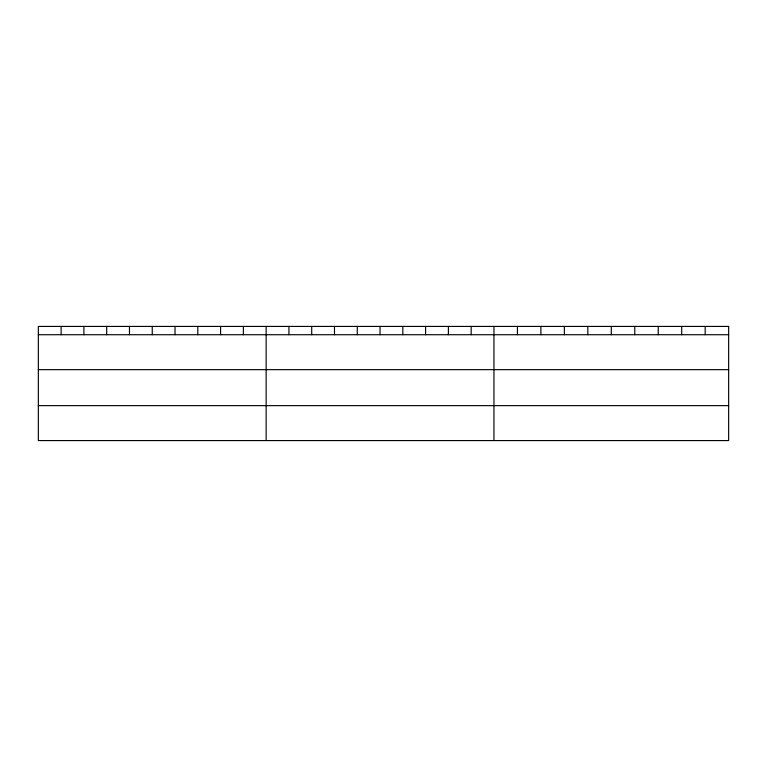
<?xml version="1.0" encoding="UTF-8"?>
<svg xmlns="http://www.w3.org/2000/svg" width="767" height="767" viewBox="0 0 767 767"><rect width="100%" height="100%" fill="white"/><g stroke="black" fill="none" stroke-linecap="round" stroke-linejoin="round"><path stroke-width="1.15" d="M38.35 334.719L728.65 334.719M38.35 369.656L728.65 369.656M38.35 405.638L728.65 405.638M705.18 326.426L705.18 334.719M681.71 326.426L681.71 334.719M658.239 326.426L658.239 334.719M634.769 326.426L634.769 334.719M611.299 326.426L611.299 334.719M587.829 326.426L587.829 334.719M564.359 326.426L564.359 334.719M540.888 326.426L540.888 334.719M517.418 326.426L517.418 334.719M493.948 326.426L493.948 440.574M471.168 326.426L471.168 334.719M448.388 326.426L448.388 334.719M425.608 326.426L425.608 334.719M402.828 326.426L402.828 334.719M380.048 326.426L380.048 334.719M357.269 326.426L357.269 334.719M334.489 326.426L334.489 334.719M311.709 326.426L311.709 334.719M288.929 326.426L288.929 334.719M266.149 326.426L266.149 440.574M243.369 326.426L243.369 334.719M220.589 326.426L220.589 334.719M197.809 326.426L197.809 334.719M175.029 326.426L175.029 334.719M152.25 326.426L152.25 334.719M129.47 326.426L129.47 334.719M106.69 326.426L106.69 334.719M83.91 326.426L83.91 334.719M61.13 326.426L61.13 334.719M728.65 326.426L38.35 326.426L38.35 440.574L728.65 440.574L728.65 326.426"/></g></svg>
